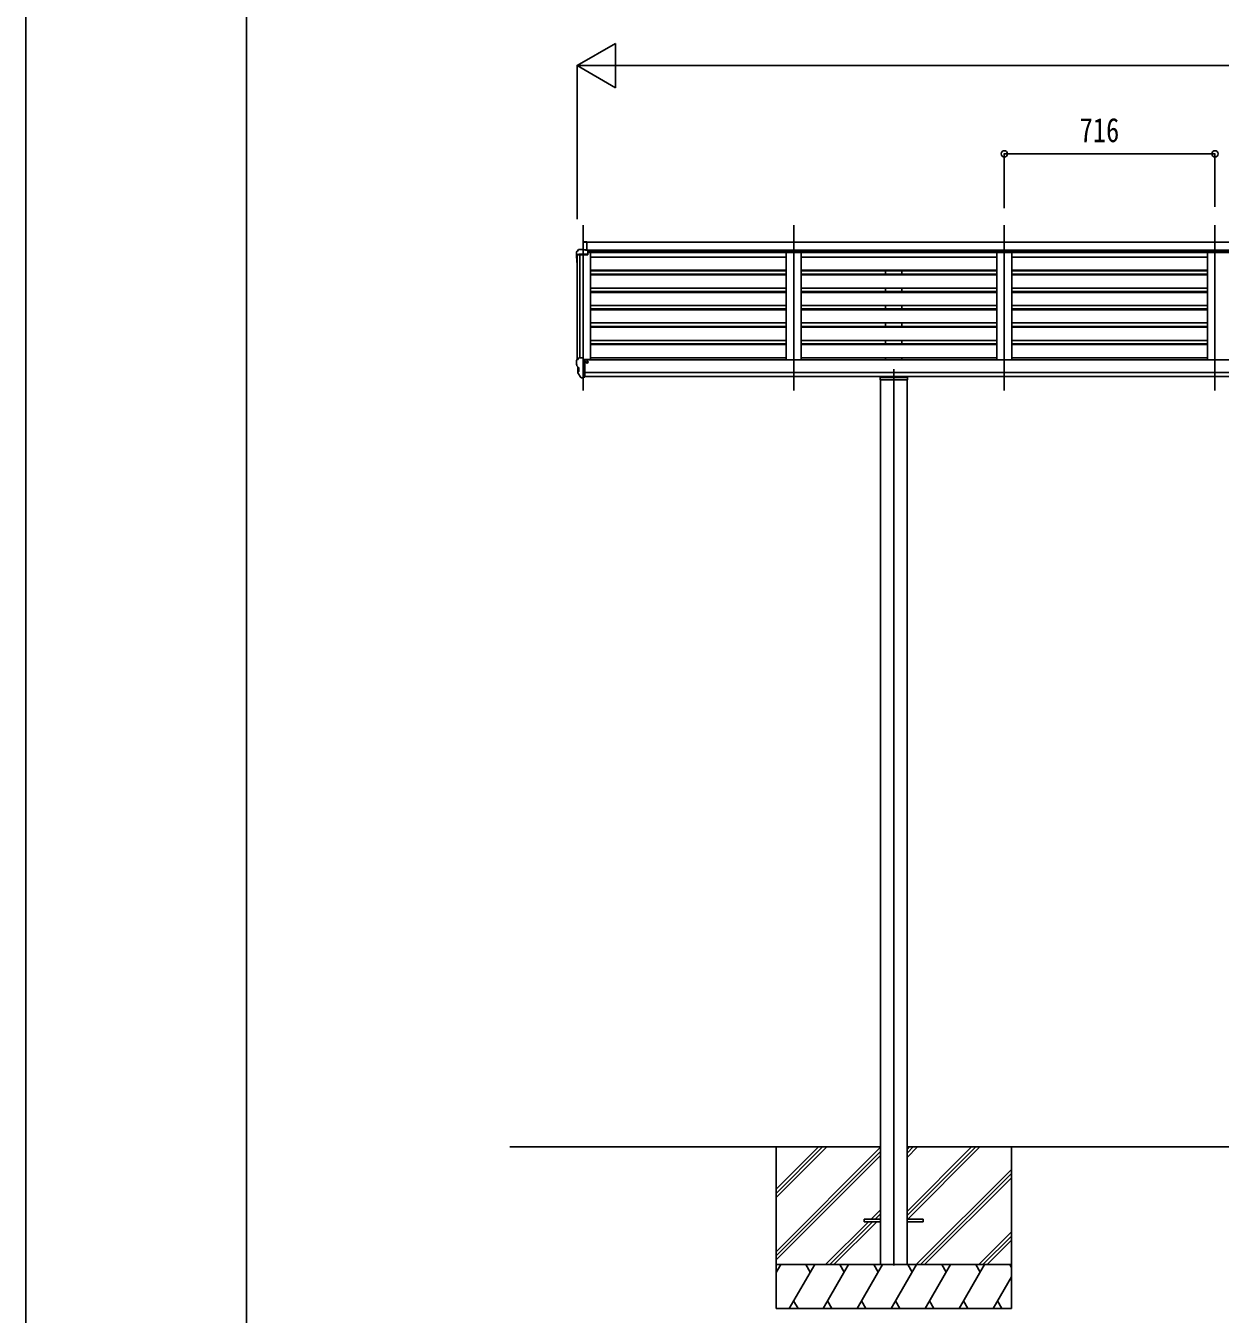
# Model space of a CAD drawing. Units: millimetres, scale not verified. Extents: x -10512 to 10512, y -7425 to 7425.
# Drawn here: x -10512 to -6453, y -4082 to 299 of the extents above; entities that cross this region are included whole.
import ezdxf
from ezdxf.enums import TextEntityAlignment as Align

# ---------------------------------------------------------------- set-up
doc = ezdxf.new("R2010")
doc.units = ezdxf.units.MM
doc.header["$LTSCALE"] = 40
for name, color, linetype in [('0-4_YKK_12', 2, 'Continuous'), ('0-5_YKK_13', 4, 'Continuous'), ('0-6_YKK_A1', 4, 'Continuous'), ('0-7_YKK_D', 6, 'Continuous'), ('0-8_YKK_ZWAK', 7, 'Continuous')]:
    doc.layers.add(name, color=color, linetype=linetype)
doc.styles.add('ＭＳ ゴシック', font='')
doc.styles.get('ＭＳ ゴシック').set_extended_font_data('MS Gothic')

msp = doc.modelspace()

# ---------------------------------------------------------------- linework, layer by layer
at = {"layer": '0-4_YKK_12'}
for p, q in [((-8618.45, -940.39), (-8618.45, -379.26)), ((-7902.45, -940.39), (-7902.45, -379.26)), ((-7186.45, -940.39), (-7186.45, -379.26)), ((-6470.45, -940.39), (-6470.45, -379.26)), ((-7562.45, -868.72), (-7562.45, -3915.29))]:
    msp.add_line(p, q, dxfattribs=at)
at = {"layer": '0-5_YKK_13'}
for p, q in [((-8616.95, -434.28), (-8618.45, -434.28)), ((-8618.45, -434.28), (-8618.45, -436.68)), ((-8618.45, -462.77), (-8618.45, -436.68)), ((-8616.95, -434.28), (-8616.95, -436)), ((-8604.95, -435.03), (-8616.95, -434.29)), ((-8616.95, -436), (-8616.95, -436.01)), ((-8604.95, -435.03), (-8604.95, -463.52)), ((-8640.45, -481.56), (-8640.45, -470.49)), ((-8638.95, -481.56), (-8638.95, -480.93)), ((-8633.54, -461.69), (-8637.61, -467.5)), ((-8637.61, -477.94), (-8633.04, -477.68)), ((-8637.52, -479.44), (-8632.95, -479.18)), ((-8633.04, -477.68), (-8601.95, -477.68)), ((-8633.04, -479.18), (-8601.95, -479.18)), ((-8630.45, -461.12), (-8632.78, -461.27)), ((-8630.45, -461.12), (-8618.45, -461.12)), ((-8604.95, -462.05), (-8618.45, -461.23)), ((-8604.95, -462.26), (-8618.45, -461.51)), ((-8604.95, -463.52), (-8618.45, -462.77)), ((-8618.45, -462.77), (-8601.95, -465.27)), ((-8601.95, -479.18), (-8601.95, -465.27)), ((-8633.54, -830.4), (-8637.6, -836.21)), ((-8618.45, -898.33), (-8618.45, -829.83)), ((-8640.45, -839.21), (-8640.45, -839.83)), ((-8638.96, -857.16), (-8632.74, -863.38)), ((-8636.22, -879.64), (-8636.22, -859.9)), ((-8632.45, -864.08), (-8632.45, -875.65)), ((-8611.95, -839.57), (-8618.45, -839.17)), ((-8616.95, -835.05), (-8616.95, -836.92)), ((-8607.47, -844.75), (-8606.95, -844.75)), ((-8606.95, -844.75), (-8606.65, -844.75)), ((-8626.07, -896.52), (-8635.82, -881.14)), ((-8619.95, -898.24), (-8623.66, -898.02)), ((-8619.95, -898.24), (-8618.45, -898.33)), ((-8618.45, -896.14), (-8617.95, -896.14)), ((-8617.95, -896.14), (-8617.45, -895.14)), ((-8611.95, -895.14), (-8617.45, -895.14)), ((-7605.95, -896.2), (-7518.95, -896.2)), ((-7515.95, -893.01), (-7515.95, -904.49)), ((-7662.44, -3767), (-7662.44, -3758)), ((-7607.65, -3758), (-7662.44, -3758)), ((-7607.65, -3767), (-7662.44, -3767)), ((-7462.44, -3758), (-7517.25, -3758)), ((-7462.44, -3767), (-7517.25, -3767)), ((-7462.44, -3767), (-7462.44, -3758))]:
    msp.add_line(p, q, dxfattribs=at)
for points in [[(-8604.95, -436.19), (-8608.56, -436.13), (-8616.95, -436.01)], [(-8618.45, -829.83), (-8630.45, -829.83), (-8632.78, -829.98)], [(-8611.95, -895.14), (-8611.95, -836.92), (-8616.95, -836.92)], [(-8606.65, -843.56), (-8606.65, -844.75), (-8601.95, -844.75)], [(-8601.95, -843.13), (-8601.95, -844.75), (-8601.47, -844.75)], [(-8618.45, -884.45), (-8615.28, -884.04), (-8611.95, -883.61)], [(-7515.95, -904.49), (-7608.95, -904.49), (-7608.95, -893.01)]]:
    msp.add_lwpolyline(points, dxfattribs=at)
for centre, radius, start, end in [((-8637.45, -470.49), 3, 93, 180), ((-8637.45, -480.93), 3, 93, 180), ((-8438.45, -481.56), 202, 180, 188.0693), ((-8637.45, -480.93), 1.5, 93, 180), ((-8438.45, -481.56), 200.5, 180, 184.04721), ((-8632.72, -462.26), 1, 93.5, 145), ((-8632.72, -830.98), 1, 93.5, 145), ((-8637.45, -839.21), 3, 93, 180), ((-8447.96, -839.83), 192.49, 180.0008, 184.60315), ((-8636.84, -855.04), 3, 184.60315, 225), ((-8633.45, -875.65), 1, 273.29058, 0), ((-8633.45, -864.08), 1, 0, 45), ((-8604.45, -844.75), 2.5, 151.64236, 180), ((-8604.45, -844.75), 2.5, 0, 151.64236), ((-8633.22, -879.64), 3, 93.29058, 210), ((-8623.47, -895.02), 3, 210, 266.5)]:
    msp.add_arc(centre, radius, start, end, dxfattribs=at)
msp.add_ellipse((-8575.12, -436.93), major_axis=(-43.33, 0.25), ratio=0.060879, start_param=6.0196548, end_param=6.2835435, dxfattribs=at)
at = {"layer": '0-6_YKK_A1'}
for p, q in [((-8604.95, -436.3), (-3619.95, -436.3)), ((-8638.45, -836.46), (-8638.45, -479.82)), ((-8628.75, -829.91), (-8628.75, -479.18)), ((-8604.95, -463.41), (-3619.95, -463.41)), ((-8601.95, -465.67), (-3622.95, -465.67)), ((-8601.95, -471.31), (-3622.95, -471.31)), ((-8601.95, -472.21), (-3622.95, -472.21)), ((-8593.45, -472.21), (-8593.45, -835.05)), ((-7927.45, -472.21), (-7927.45, -833.39)), ((-7877.45, -472.21), (-7877.45, -833.39)), ((-7211.45, -472.21), (-7211.45, -836.72)), ((-7161.45, -472.21), (-7161.45, -836.72)), ((-6495.45, -472.21), (-6495.45, -836.72)), ((-7927.45, -487.67), (-8593.45, -487.67)), ((-7211.45, -487.67), (-7877.45, -487.67)), ((-6495.45, -487.67), (-7161.45, -487.67)), ((-7927.45, -532.2), (-8593.45, -532.2)), ((-7927.45, -534.19), (-8593.45, -534.19)), ((-8593.45, -544.97), (-7927.45, -544.97)), ((-7927.45, -548.01), (-8593.45, -548.01)), ((-7211.45, -532.2), (-7877.45, -532.2)), ((-7211.45, -534.19), (-7877.45, -534.19)), ((-7877.45, -544.97), (-7211.45, -544.97)), ((-7211.45, -548.01), (-7877.45, -548.01)), ((-7589.95, -534.19), (-7589.95, -544.97)), ((-7534.95, -534.19), (-7534.95, -544.97)), ((-6495.45, -532.2), (-7161.45, -532.2)), ((-6495.45, -534.19), (-7161.45, -534.19)), ((-7161.45, -544.97), (-6495.45, -544.97)), ((-6495.45, -548.01), (-7161.45, -548.01)), ((-8593.45, -592.66), (-7927.45, -592.66)), ((-8593.45, -604.22), (-7927.45, -604.22)), ((-7927.45, -607.26), (-8593.45, -607.26)), ((-7877.45, -592.66), (-7211.45, -592.66)), ((-7877.45, -604.22), (-7211.45, -604.22)), ((-7211.45, -607.26), (-7877.45, -607.26)), ((-7589.95, -592.66), (-7589.95, -604.22)), ((-7534.95, -592.66), (-7534.95, -604.22)), ((-7161.45, -592.66), (-6495.45, -592.66)), ((-7161.45, -604.22), (-6495.45, -604.22)), ((-6495.45, -607.26), (-7161.45, -607.26)), ((-8593.45, -651.91), (-7927.45, -651.91)), ((-7877.45, -651.91), (-7211.45, -651.91)), ((-7589.95, -651.91), (-7589.95, -663.47)), ((-7534.95, -651.91), (-7534.95, -663.47)), ((-7161.45, -651.91), (-6495.45, -651.91)), ((-8593.45, -663.47), (-7927.45, -663.47)), ((-7927.45, -666.51), (-8593.45, -666.51)), ((-7877.45, -663.47), (-7211.45, -663.47)), ((-7211.45, -666.51), (-7877.45, -666.51)), ((-7161.45, -663.47), (-6495.45, -663.47)), ((-6495.45, -666.51), (-7161.45, -666.51)), ((-8593.45, -711.16), (-7927.45, -711.16)), ((-8593.45, -722.72), (-7927.45, -722.72)), ((-7927.45, -725.76), (-8593.45, -725.76)), ((-7877.45, -711.16), (-7211.45, -711.16)), ((-7877.45, -722.72), (-7211.45, -722.72)), ((-7211.45, -725.76), (-7877.45, -725.76)), ((-7589.95, -711.16), (-7589.95, -722.72)), ((-7534.95, -711.16), (-7534.95, -722.72)), ((-7161.45, -711.16), (-6495.45, -711.16)), ((-7161.45, -722.72), (-6495.45, -722.72)), ((-6495.45, -725.76), (-7161.45, -725.76)), ((-8593.45, -770.41), (-7927.45, -770.41)), ((-8593.45, -781.97), (-7927.45, -781.97)), ((-7927.45, -785.01), (-8593.45, -785.01)), ((-7877.45, -770.41), (-7211.45, -770.41)), ((-7877.45, -781.97), (-7211.45, -781.97)), ((-7211.45, -785.01), (-7877.45, -785.01)), ((-7589.95, -770.41), (-7589.95, -781.97)), ((-7534.95, -770.41), (-7534.95, -781.97)), ((-7161.45, -770.41), (-6495.45, -770.41)), ((-7161.45, -781.97), (-6495.45, -781.97)), ((-6495.45, -785.01), (-7161.45, -785.01)), ((-8593.45, -829.66), (-7927.45, -829.66)), ((-7877.45, -829.66), (-7211.45, -829.66)), ((-7589.95, -829.66), (-7589.95, -836.72)), ((-7534.95, -829.66), (-7534.95, -836.72)), ((-7161.45, -829.66), (-6495.45, -829.66)), ((-8618.45, -835.05), (-8593.45, -835.05)), ((-3607.95, -836.72), (-8616.95, -836.72)), ((-3612.95, -879.52), (-8611.95, -879.52)), ((-3612.95, -893.01), (-8611.95, -893.01)), ((-7607.65, -904.49), (-7607.65, -3912.5)), ((-7517.25, -904.49), (-7517.25, -3912.5)), ((-7607.65, -3512.5), (-8867.2, -3512.5)), ((-7962.45, -3512.5), (-7962.45, -4062.5)), ((-7962.45, -3656.68), (-7818.27, -3512.5)), ((-7962.45, -3670.82), (-7804.13, -3512.5)), ((-7962.45, -3684.96), (-7789.99, -3512.5)), ((-7962.45, -3868.81), (-7607.65, -3514.01)), ((-7962.45, -3882.95), (-7607.65, -3528.15)), ((-7962.45, -3897.09), (-7607.65, -3542.29)), ((-7517.25, -3512.5), (-4707.65, -3512.5)), ((-7517.25, -3731.98), (-7297.77, -3512.5)), ((-7517.25, -3746.12), (-7283.63, -3512.5)), ((-7517.25, -3548.13), (-7481.62, -3512.5)), ((-7517.25, -3533.99), (-7495.76, -3512.5)), ((-7517.25, -3519.85), (-7509.91, -3512.5)), ((-7514.99, -3758), (-7269.49, -3512.5)), ((-7162.45, -3512.5), (-7162.45, -4062.5)), ((-7485.64, -3912.5), (-7162.45, -3589.31)), ((-7471.5, -3912.5), (-7162.45, -3603.45)), ((-7457.36, -3912.5), (-7162.45, -3617.59)), ((-7794.01, -3912.5), (-7648.51, -3767)), ((-7779.87, -3912.5), (-7634.37, -3767)), ((-7765.72, -3912.5), (-7620.22, -3767)), ((-7639.51, -3758), (-7607.65, -3726.14)), ((-7625.37, -3758), (-7607.65, -3740.28)), ((-7611.22, -3758), (-7607.65, -3754.43)), ((-7273.51, -3912.5), (-7162.45, -3801.44)), ((-7259.37, -3912.5), (-7162.45, -3815.58)), ((-7245.22, -3912.5), (-7162.45, -3829.73)), ((-7162.45, -3912.5), (-7962.45, -3912.5)), ((-7962.45, -3940), (-7946.57, -3912.5)), ((-7917.7, -4062.5), (-7831.1, -3912.5)), ((-7846.1, -3938.48), (-7861.1, -3912.5)), ((-7802.23, -4062.5), (-7715.63, -3912.5)), ((-7730.63, -3938.48), (-7745.63, -3912.5)), ((-7686.76, -4062.5), (-7600.16, -3912.5)), ((-7615.16, -3938.48), (-7630.16, -3912.5)), ((-7571.29, -4062.5), (-7484.69, -3912.5)), ((-7499.69, -3938.48), (-7514.69, -3912.5)), ((-7455.82, -4062.5), (-7369.22, -3912.5)), ((-7384.22, -3938.48), (-7399.22, -3912.5)), ((-7340.35, -4062.5), (-7253.75, -3912.5)), ((-7283.75, -3912.5), (-7268.75, -3938.48)), ((-7168.28, -3912.5), (-7162.45, -3922.6)), ((-7224.88, -4062.5), (-7162.45, -3954.36)), ((-7962.45, -4062.5), (-7162.45, -4062.5)), ((-7902.71, -4036.52), (-7887.71, -4062.5)), ((-7787.24, -4036.52), (-7772.24, -4062.5)), ((-7671.76, -4036.52), (-7656.76, -4062.5)), ((-7556.29, -4036.52), (-7541.3, -4062.5)), ((-7440.82, -4036.52), (-7425.83, -4062.5)), ((-7325.35, -4036.52), (-7310.36, -4062.5)), ((-7209.89, -4036.52), (-7194.89, -4062.5))]:
    msp.add_line(p, q, dxfattribs=at)
msp.add_circle((-8604.48, -844.75), 3, dxfattribs=at)
at = {"layer": '0-7_YKK_D'}
for p, q in [((-8638.45, 163.7), (-8508.55, 238.7)), ((-8508.55, 88.7), (-8508.55, 238.7)), ((-8638.45, -357.79), (-8638.45, 164.7)), ((-8638.45, 163.7), (-8508.55, 88.7)), ((-8638.45, 163.7), (-8378.64, 163.7)), ((-8488.45, 163.7), (-3736.45, 163.7)), ((-7186.45, -321.22), (-7186.45, -135.3)), ((-7186.45, -136.3), (-6470.45, -136.3)), ((-6470.45, -316.5), (-6470.45, -135.3))]:
    msp.add_line(p, q, dxfattribs=at)
for centre in [(-7186.45, -136.3), (-6470.45, -136.3)]:
    msp.add_circle(centre, 10.62, dxfattribs=at)
at = {"layer": '0-8_YKK_ZWAK'}
msp.add_line((-9762.45, -6312.5), (-9762.45, 6937.5), dxfattribs=at)
msp.add_lwpolyline([(-10512.5, -7425), (10512.5, -7425), (10512.5, 7425), (-10512.5, 7425)], close=True, dxfattribs=at)

# ---------------------------------------------------------------- texts
at = {"layer": '0-7_YKK_D', "style": 'ＭＳ ゴシック', "width": 0.8}
msp.add_text('716', height=82.48, dxfattribs=at).set_placement((-6930.45, -121.3), align=Align.BOTTOM_LEFT)

doc.saveas('drawing.dxf')
